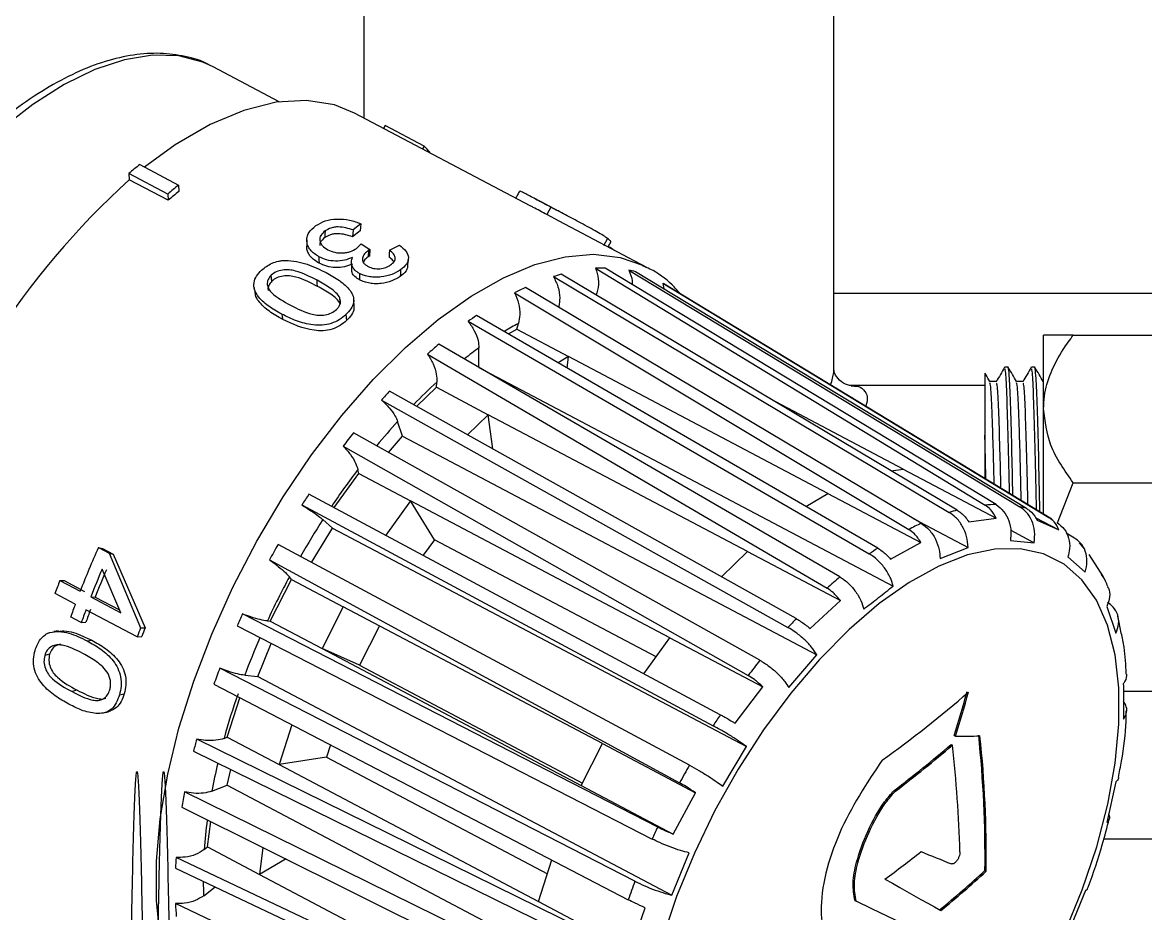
# Model space of a CAD drawing. Extents: x 75 to 2075, y 25 to 1460.
# Drawn here: x 478.2 to 573.8, y 1018.1 to 1093.9 of the extents above; entities that cross this region are included whole.
import ezdxf

# ---------------------------------------------------------------- set-up
doc = ezdxf.new("R2010")
doc.units = 0
doc.header["$LTSCALE"] = 5
doc.linetypes.add('SLD-KATı', pattern=[0])
doc.layers.get('0').update_dxf_attribs({"linetype": 'CONTINUOUS'})

msp = doc.modelspace()

# ---------------------------------------------------------------- linework, layer by layer
at = {"color": 7, "linetype": 'SLD-KATı'}
for p, q in [((507.281, 1122.22), (507.281, 1085.779)), ((547.281, 1064.316), (547.281, 1122.22)), ((494.468, 1090.12), (494.168, 1090.271)), ((500.092, 1087.151), (494.468, 1090.12)), ((521.44, 1078.304), (506.501, 1086.191)), ((509.113, 1085.131), (508.964, 1084.891)), ((512.423, 1083.383), (509.113, 1085.131)), ((512.423, 1083.383), (512.273, 1083.144)), ((512.927, 1082.841), (512.907, 1082.809)), ((490.612, 1079.295), (487.302, 1081.042)), ((487.302, 1081.042), (487.33, 1080.518)), ((488.225, 1081.812), (491.535, 1080.064)), ((490.64, 1078.77), (487.33, 1080.518)), ((491.535, 1080.064), (491.547, 1079.525)), ((490.612, 1079.295), (490.64, 1078.77)), ((524.821, 1077.328), (521.774, 1078.936)), ((523.924, 1076.992), (522.874, 1077.547)), ((506.378, 1076.242), (506.33, 1075.66)), ((506.981, 1076.177), (506.33, 1075.66)), ((507.042, 1076.768), (506.378, 1076.242)), ((531.326, 1073.086), (523.924, 1076.993)), ((506.67, 1074.677), (507.065, 1075.071)), ((507.065, 1075.071), (507.804, 1074.585)), ((507.685, 1074.515), (507.653, 1073.944)), ((507.804, 1074.585), (507.685, 1074.515)), ((507.804, 1074.585), (507.77, 1074.013)), ((509.481, 1074.514), (510.327, 1074.948)), ((507.77, 1074.013), (507.653, 1073.944)), ((506.928, 1072.537), (506.931, 1071.992)), ((523.425, 1072.272), (557.106, 1052.206)), ((557.769, 1052.399), (524.09, 1072.469)), ((527.013, 1072.979), (560.159, 1052.828)), ((561.092, 1052.871), (527.823, 1073.005)), ((529.85, 1072.813), (563.12, 1052.678)), ((563.668, 1052.549), (530.4, 1072.688)), ((554.723, 1051.278), (521.042, 1071.344)), ((532.727, 1071.728), (532.81, 1071.229)), ((532.727, 1071.728), (565.573, 1051.779)), ((565.849, 1051.618), (532.825, 1071.67)), ((505.302, 1069.94), (505.259, 1070.451)), ((520.117, 1070.896), (553.659, 1050.752)), ((547.281, 1070.85), (607.781, 1070.85)), ((523.872, 1069.658), (523.89, 1069.737)), ((516.169, 1068.468), (550.305, 1048.67)), ((551.02, 1049.166), (516.884, 1068.967)), ((519.603, 1067.39), (520.309, 1067.8)), ((520.309, 1067.8), (520.443, 1068.282)), ((520.309, 1067.8), (524.722, 1065.47)), ((565.139, 1061.012), (565.139, 1067.288)), ((567.661, 1067.288), (579.759, 1067.288)), ((512.715, 1065.684), (546.711, 1045.755)), ((547.801, 1046.713), (513.665, 1066.51)), ((517.091, 1064.541), (517.09, 1066.201)), ((524.722, 1065.47), (523.818, 1064.945)), ((524.601, 1064.491), (524.722, 1065.47)), ((546.788, 1053.821), (524.722, 1065.47)), ((517.078, 1064.531), (517.091, 1064.541)), ((517.091, 1064.541), (552.333, 1045.937)), ((547.28, 1064.299), (547.278, 1064.269)), ((562.114, 1064.574), (561.831, 1064.574)), ((564.382, 1064.574), (564.099, 1064.574)), ((511.788, 1061.237), (513.465, 1062.852)), ((513.465, 1062.852), (513.496, 1063.286)), ((513.465, 1062.852), (517.878, 1060.522)), ((560.139, 1063.002), (548.77, 1063.002)), ((561.122, 1063.346), (560.562, 1063.346)), ((563.39, 1063.346), (562.83, 1063.346)), ((508.793, 1061.772), (543.384, 1042.417)), ((544.079, 1043.167), (509.487, 1062.525)), ((553.197, 1055.895), (541.86, 1061.879)), ((565.139, 1052.049), (565.139, 1061.012)), ((510.596, 1058.702), (510.17, 1059.949)), ((517.878, 1060.522), (516.109, 1058.819)), ((539.944, 1048.873), (517.878, 1060.522)), ((518.283, 1057.603), (517.878, 1060.522)), ((541.003, 1039.622), (506.412, 1058.976)), ((509.404, 1057.302), (510.596, 1058.702)), ((510.596, 1058.702), (545.838, 1040.098)), ((560.139, 1058.786), (560.139, 1055.085)), ((505.53, 1057.853), (539.995, 1038.326)), ((504.767, 1052.623), (506.855, 1055.515)), ((506.855, 1055.515), (506.78, 1055.858)), ((506.855, 1055.515), (511.269, 1053.185)), ((552.169, 1055.736), (553.197, 1055.895)), ((553.197, 1055.895), (561.101, 1051.722)), ((566.31, 1051.311), (567.661, 1054.735)), ((567.661, 1054.735), (579.759, 1054.735)), ((537.628, 1034.99), (502.625, 1053.772)), ((511.269, 1053.185), (509.16, 1050.266)), ((533.335, 1041.536), (511.269, 1053.185)), ((513.3, 1049.872), (511.269, 1053.185)), ((544.892, 1052.72), (546.788, 1053.821)), ((546.788, 1053.821), (554.692, 1049.648)), ((502.019, 1052.839), (537.02, 1034.058)), ((504.617, 1050.88), (503.807, 1051.591)), ((554.041, 1051.685), (558.707, 1049.221)), ((558.769, 1051.416), (561.101, 1051.722)), ((564.429, 1051.785), (566.446, 1050.72)), ((564.585, 1051.553), (566.446, 1050.72)), ((502.849, 1047.947), (504.617, 1050.88)), ((504.617, 1050.88), (539.858, 1032.276)), ((562.337, 1050.685), (564.337, 1049.629)), ((567.043, 1050.475), (567.759, 1050.04)), ((534.995, 1030.699), (499.994, 1049.48)), ((513.3, 1049.872), (512.348, 1048.555)), ((532.163, 1039.914), (513.3, 1049.872)), ((552.109, 1048.237), (554.692, 1049.648)), ((562.309, 1049.822), (564.337, 1049.629)), ((568.654, 1049.074), (568.194, 1049.615)), ((484.7, 1049.207), (485.609, 1048.728)), ((484.7, 1049.207), (485.049, 1049.128)), ((485.049, 1049.128), (485.957, 1048.649)), ((485.609, 1048.728), (488.293, 1042.389)), ((485.609, 1048.728), (485.957, 1048.649)), ((485.957, 1048.649), (488.673, 1042.385)), ((537.716, 1046.728), (539.944, 1048.873)), ((539.944, 1048.873), (547.849, 1044.701)), ((556.325, 1048.293), (558.707, 1049.221)), ((567.197, 1048.415), (568.671, 1047.121)), ((568.99, 1048.633), (570.206, 1046.738)), ((499.267, 1048.17), (534.167, 1029.192)), ((486.611, 1043.671), (485.021, 1047.384)), ((499.32, 1042.945), (501.127, 1046.507)), ((501.127, 1046.507), (500.953, 1046.724)), ((501.127, 1046.507), (505.54, 1044.177)), ((481.426, 1046.409), (483.151, 1045.498)), ((481.426, 1046.409), (481.803, 1046.399)), ((481.803, 1046.399), (483.529, 1045.488)), ((482.738, 1044.404), (481.013, 1045.315)), ((484.06, 1045.018), (486.611, 1043.671)), ((484.06, 1045.018), (484.437, 1045.008)), ((484.437, 1045.008), (486.507, 1043.916)), ((545.26, 1042.326), (547.849, 1044.701)), ((488.006, 1041.623), (483.647, 1043.924)), ((505.54, 1044.177), (503.733, 1040.616)), ((527.607, 1032.528), (505.54, 1044.177)), ((570.509, 1044.211), (571.285, 1041.942)), ((483.253, 1042.831), (482.345, 1043.31)), ((483.253, 1042.831), (483.646, 1042.861)), ((532.298, 1025.434), (496.968, 1043.567)), ((499.085, 1042.968), (499.32, 1042.945)), ((499.32, 1042.945), (503.733, 1040.616)), ((571.571, 1042.829), (571.46, 1043.38)), ((571.749, 1041.944), (571.571, 1042.829)), ((488.293, 1042.389), (488.673, 1042.385)), ((496.509, 1042.545), (531.836, 1024.412)), ((508.619, 1042.552), (506.919, 1039.201)), ((488.006, 1041.623), (488.391, 1041.633)), ((498.267, 1038.245), (499.415, 1041.053)), ((531.127, 1038.478), (533.335, 1041.536)), ((533.335, 1041.536), (541.239, 1037.364)), ((503.733, 1040.616), (525.8, 1028.967)), ((506.919, 1039.201), (503.733, 1040.616)), ((543.457, 1037.303), (545.838, 1040.098)), ((530.366, 1020.817), (495.039, 1038.95)), ((506.919, 1039.201), (525.906, 1029.177)), ((497.153, 1038.351), (498.267, 1038.245)), ((498.267, 1038.245), (533.509, 1019.641)), ((494.537, 1037.581), (529.798, 1019.247)), ((538.891, 1034.263), (541.239, 1037.364)), ((571.926, 1036.983), (579.759, 1036.983)), ((486.491, 1036.674), (486.906, 1036.775)), ((495.673, 1033.078), (496.751, 1036.43)), ((501.174, 1034.13), (500.086, 1030.748)), ((557.533, 1033.211), (557.644, 1033.153)), ((528.609, 1015.435), (493.07, 1032.907)), ((495.396, 1032.97), (495.673, 1033.078)), ((495.673, 1033.078), (500.086, 1030.748)), ((504.454, 1032.425), (504.114, 1031.37)), ((525.8, 1028.967), (527.607, 1032.528)), ((527.607, 1032.528), (535.511, 1028.355)), ((537.834, 1028.916), (539.858, 1032.276)), ((557.266, 1032.459), (557.377, 1032.401)), ((492.803, 1031.897), (528.34, 1014.423)), ((504.114, 1031.37), (500.086, 1030.748)), ((504.114, 1031.37), (522.908, 1021.448)), ((495.665, 1028.99), (495.965, 1030.342)), ((500.086, 1030.748), (522.152, 1019.099)), ((571.295, 1029.291), (570.523, 1025.812)), ((527.568, 1010.945), (492.032, 1028.418)), ((494.355, 1028.48), (495.665, 1028.99)), ((495.665, 1028.99), (530.906, 1010.385)), ((525.8, 1028.967), (533.625, 1024.836)), ((533.625, 1024.836), (535.511, 1028.355)), ((552.415, 1028.545), (552.526, 1028.487)), ((491.805, 1027.125), (527.316, 1009.465)), ((494.002, 1023.735), (494.27, 1025.899)), ((493.711, 1023.508), (494.002, 1023.735)), ((494.002, 1023.735), (498.415, 1021.405)), ((498.699, 1023.696), (498.415, 1021.405)), ((570.266, 1024.431), (579.759, 1024.431)), ((526.924, 1005.971), (491.312, 1022.837)), ((500.672, 1022.715), (498.415, 1021.405)), ((522.152, 1019.099), (523.289, 1022.631)), ((533.509, 1019.641), (534.979, 1023.236)), ((491.264, 1021.937), (526.872, 1005.069)), ((560.146, 1021.735), (560.257, 1021.677)), ((498.415, 1021.405), (520.481, 1009.756)), ((493.663, 1019.584), (494.632, 1020.342)), ((568.692, 1020.035), (567.222, 1016.44)), ((526.875, 1002.047), (491.267, 1018.915)), ((522.152, 1019.099), (529.978, 1014.968)), ((549.065, 1019.174), (549.176, 1019.115)), ((529.978, 1014.968), (531.225, 1018.558))]:
    msp.add_line(p, q, dxfattribs=at)
at = {"color": 8, "linetype": 'SLD-KATı', "flags": 128}
for points in [[(494.168, 1090.271), (493.581, 1090.525), (491.544, 1091.051), (489.313, 1091.12), (486.92, 1090.732), (484.4, 1089.892), (481.786, 1088.612), (479.117, 1086.909), (476.429, 1084.809), (473.76, 1082.339), (471.148, 1079.536), (468.629, 1076.437), (466.239, 1073.087), (464.011, 1069.534), (461.976, 1065.825), (460.164, 1062.015), (458.599, 1058.155), (457.304, 1054.301), (456.296, 1050.507), (455.59, 1046.825), (455.195, 1043.307), (455.118, 1040.003), (455.36, 1036.96), (455.916, 1034.219), (456.779, 1031.82), (457.937, 1029.796), (459.374, 1028.175), (461.07, 1026.98), (461.121, 1026.953)], [(495.799, 1006.226), (494.377, 1007.207), (492.838, 1008.825), (491.58, 1010.859), (490.621, 1013.282), (489.974, 1016.061), (489.646, 1019.158), (489.644, 1022.532), (489.966, 1026.137), (490.608, 1029.924), (491.562, 1033.842), (492.815, 1037.838), (494.349, 1041.857), (496.145, 1045.847), (498.177, 1049.752), (500.419, 1053.519), (502.839, 1057.099), (505.406, 1060.442), (508.084, 1063.504), (510.838, 1066.242), (513.629, 1068.62), (516.421, 1070.605), (519.176, 1072.172), (521.856, 1073.298), (524.424, 1073.968), (526.848, 1074.174), (529.092, 1073.912), (531.079, 1073.211)]]:
    msp.add_lwpolyline(points, dxfattribs=at)
at = {"color": 7, "linetype": 'SLD-KATı', "flags": 128}
for points in [[(506.501, 1086.191), (504.782, 1086.884), (502.414, 1087.268), (499.835, 1087.113), (497.083, 1086.421), (494.203, 1085.203), (491.238, 1083.478), (488.638, 1081.594)], [(523.206, 1078.179), (523.04, 1077.863), (522.874, 1077.547)], [(503.997, 1076.159), (503.983, 1075.875), (503.97, 1075.591)], [(507.042, 1076.768), (507.012, 1076.473), (506.981, 1076.177)], [(528.039, 1075.515), (527.861, 1075.206), (527.684, 1074.897)], [(509.481, 1074.514), (509.458, 1074.223), (509.434, 1073.933)], [(503.472, 1073.959), (503.476, 1073.689), (503.48, 1073.418)], [(499.469, 1071.896), (499.44, 1072.145), (499.411, 1072.394)], [(510.416, 1072.846), (510.402, 1072.562), (510.388, 1072.277)], [(531.079, 1073.211), (531.128, 1073.187), (531.326, 1073.086)], [(503.353, 1071.444), (503.335, 1071.702), (503.317, 1071.961)], [(500.302, 1069.09), (500.349, 1068.858), (500.395, 1068.625)], [(505.769, 1069.038), (505.798, 1068.789), (505.826, 1068.54)], [(551.185, 995.164), (553.744, 997.359), (556.263, 999.908), (558.702, 1002.77), (561.021, 1005.902), (563.186, 1009.252), (565.16, 1012.769), (566.914, 1016.396), (568.42, 1020.078), (569.653, 1023.755), (570.595, 1027.37), (571.23, 1030.865), (571.549, 1034.186), (571.547, 1037.281), (571.223, 1040.099), (570.583, 1042.598), (569.636, 1044.737), (568.399, 1046.483), (566.889, 1047.808), (565.132, 1048.692), (563.154, 1049.12), (560.987, 1049.085), (558.665, 1048.589), (556.225, 1047.639), (553.706, 1046.25), (551.146, 1044.444), (548.586, 1042.249), (546.067, 1039.7), (543.629, 1036.838), (541.309, 1033.707), (539.145, 1030.356), (537.17, 1026.839), (535.416, 1023.212), (533.911, 1019.53), (532.677, 1015.853), (531.736, 1012.238), (531.1, 1008.743), (530.781, 1005.422), (530.783, 1002.327), (531.107, 999.509), (531.748, 997.01), (532.694, 994.871), (533.932, 993.125), (535.441, 991.8), (537.199, 990.917), (539.177, 990.489), (541.343, 990.523), (543.665, 991.019), (546.105, 991.969), (548.625, 993.358), (551.185, 995.164)], [(481.3, 1042.119), (481.108, 1042.089), (480.916, 1042.059)], [(483.741, 1041.285), (483.94, 1041.31), (484.14, 1041.335)], [(480.548, 1040.131), (480.341, 1040.08), (480.134, 1040.03)], [(482.887, 1037.084), (482.676, 1037.018), (482.465, 1036.953)], [(551.631, 1021.002), (552.266, 1020.645), (552.891, 1020.295), (553.504, 1019.951), (554.105, 1019.612), (554.695, 1019.28), (555.273, 1018.954), (555.84, 1018.634), (556.395, 1018.32)], [(558.642, 1014.616), (557.625, 1015.091), (556.56, 1015.591), (555.447, 1016.116), (554.285, 1016.667), (553.077, 1017.242), (551.822, 1017.843), (550.522, 1018.467), (549.176, 1019.115)]]:
    msp.add_lwpolyline(points, dxfattribs=at)
at = {"color": 7, "linetype": 'SLD-KATı'}
for centre, radius, start, end in [((505.048, 1076.025), 10.419, 40.85895, 44.93162), ((516.253, 1047.22), 44.521, 129.01544, 130.56245), ((534.968, 1028.245), 70.723, 132.34411, 161.69818), ((519.611, 1045.414), 44.597, 129.01644, 130.5608), ((519.174, 1045.431), 43.883, 129.01854, 130.55898), ((528.819, 1055.304), 17.805, 105.40242, 107.63342), ((527.814, 1060.927), 12.078, 89.96032, 93.80417), ((528.001, 1063.386), 9.607, 75.53922, 78.90192), ((531.351, 1048.893), 24.705, 114.66246, 117.0465), ((536.869, 1039.631), 35.497, 124.26395, 125.67115), ((542.985, 1031.839), 45.407, 130.22007, 131.8084), ((551.442, 1023.161), 57.53, 136.82431, 137.84454), ((558.047, 1017.533), 66.21, 141.24871, 142.48415), ((564.05, 1013.208), 73.61, 146.55972, 147.42581), ((562.048, 1036.417), 16.545, 104.98785, 107.38105), ((561.156, 1041.349), 11.522, 90.31646, 94.96546), ((561.34, 1043.916), 8.941, 74.91332, 78.52128), ((564.653, 1029.871), 23.599, 114.88596, 117.76694), ((561.412, 1044.3), 8.558, 58.7664, 60.91046), ((566.389, 1011.772), 76.356, 150.40653, 151.53075), ((554.153, 1018.027), 76.131, 155.82322, 158.84887), ((569.435, 1021.865), 32.932, 124.00114, 125.51407), ((554.517, 1017.768), 75.543, 156.91823, 158.85532), ((553.579, 1018.266), 74.133, 156.91781, 158.85518), ((564.083, 1012.982), 71.582, 151.87564, 155.2345), ((575.733, 1013.852), 43.129, 130.36536, 132.29217), ((549.953, 1019.909), 73.473, 158.85835, 159.77027), ((550.492, 1019.433), 72.208, 159.76888, 160.69088), ((551.516, 1018.912), 72.332, 159.76992, 160.69034), ((550.45, 1019.455), 70.786, 159.76851, 160.69162), ((565.218, 1012.31), 75.067, 155.39338, 156.24816), ((582.939, 1006.462), 53.454, 136.63304, 137.72949), ((556.764, 1016.285), 73.278, 159.13137, 159.77085), ((555.97, 1016.729), 72.022, 159.1316, 159.77018), ((560.817, 1014.079), 70.324, 159.288, 160.47563), ((589.75, 1000.649), 62.411, 141.35848, 142.86562), ((496.606, 1108.194), 94.56, 305.41283, 311.07905), ((422.593, 1074.603), 141.145, 342.94731, 344.53816), ((422.561, 1074.607), 141.301, 342.93976, 344.5288), ((554.796, 1016.533), 61.632, 160.82016, 164.53179), ((595.289, 996.685), 69.224, 146.40354, 147.32422), ((557.258, 1118.293), 85.141, 270.25962, 271.65928), ((460.146, 1022.866), 100.007, 359.35216, 5.95779), ((460.144, 1022.807), 100.119, 359.35297, 5.95099), ((552.032, 1016.821), 61.117, 164.73982, 165.71922), ((493.813, 1106.147), 97.242, 307.05863, 310.73185), ((493.841, 1106.194), 97.377, 307.06024, 310.7284), ((453.77, 1020.566), 104.281, 1.51253, 6.51616), ((597.401, 995.398), 71.698, 150.50484, 151.87892), ((542.615, 1018.889), 51.473, 169.3316, 170.7934), ((596.439, 995.849), 70.636, 155.2392, 156.14831), ((530.308, 1020.309), 39.077, 176.29043, 177.61165), ((491.573, 1103.375), 101.942, 306.09577, 308.2688), ((682.775, 1337.786), 339.526, 247.84059, 248.31008), ((497.051, 1090.417), 93.265, 309.42859, 312.57244), ((497.072, 1090.471), 93.407, 309.42743, 312.56655), ((591.83, 997.702), 65.667, 159.38973, 160.84664), ((521.011, 1020.283), 29.776, 182.63206, 184.73718)]:
    msp.add_arc(centre, radius, start, end, dxfattribs=at)
at = {"color": 8, "linetype": 'SLD-KATı'}
for centre, radius, start, end in [((532.745, 1044.922), 26.401, 117.77302, 120.66418), ((537.863, 1037.105), 35.751, 125.52447, 127.98947), ((545.603, 1028.024), 47.689, 132.31852, 135.5776), ((552.495, 1021.496), 57.184, 137.74412, 140.47303), ((559.525, 1015.942), 66.146, 142.88248, 146.19983), ((563.274, 1013.461), 70.642, 147.33208, 150.30673), ((561.28, 1014.222), 68.516, 156.49778, 159.38035), ((545.436, 1018.958), 51.96, 166.75569, 169.44016), ((534.591, 1020.661), 40.979, 172.49083, 176.01714), ((524.009, 1021.07), 30.383, 180.55637, 182.80355)]:
    msp.add_arc(centre, radius, start, end, dxfattribs=at)
at = {"color": 7, "linetype": 'SLD-KATı'}
for points, knots in [([(494.127, 1090.283), (494.108, 1090.295), (493.499, 1090.671), (492.103, 1091.039), (489.979, 1091.344), (487.692, 1091.19), (485.288, 1090.636), (482.78, 1089.667), (480.206, 1088.294), (477.602, 1086.538), (475.005, 1084.426), (472.448, 1081.989), (469.962, 1079.261), (467.576, 1076.276), (465.317, 1073.072), (463.212, 1069.69), (461.288, 1066.17), (459.567, 1062.556), (458.071, 1058.894), (456.819, 1055.228), (455.827, 1051.602), (455.109, 1048.061), (454.676, 1044.644), (454.537, 1041.394), (454.698, 1038.348), (455.164, 1035.543), (455.94, 1033.02), (457.018, 1030.813), (458.397, 1028.989), (459.792, 1027.688), (460.806, 1027.174), (461.184, 1026.982)], [0, 0, 0, 0, 0.001116, 0.035523, 0.069954, 0.104869, 0.140488, 0.176706, 0.213266, 0.249939, 0.286578, 0.323147, 0.359646, 0.396086, 0.432482, 0.468847, 0.505198, 0.541548, 0.577907, 0.614289, 0.65071, 0.687186, 0.723735, 0.760373, 0.797112, 0.833942, 0.870785, 0.907437, 0.943596, 0.979001, 1, 1, 1, 1]), ([(520.55, 1079.553), (520.493, 1079.449), (520.382, 1079.248), (520.271, 1079.046), (520.218, 1078.95)], [0, 0, 0, 0, 0.518535, 1, 1, 1, 1]), ([(523.206, 1078.179), (522.812, 1078.387), (522.025, 1078.803), (521.158, 1079.263), (520.701, 1079.496), (520.532, 1079.578), (520.562, 1079.547), (520.567, 1079.543)], [0, 0, 0, 0, 0.322974, 0.645531, 0.807511, 0.969989, 1, 1, 1, 1]), ([(522.874, 1077.547), (522.466, 1077.763), (521.944, 1078.039), (521.53, 1078.257), (521.44, 1078.304)], [0, 0, 0, 0, 0.782157, 1, 1, 1, 1]), ([(528.039, 1075.515), (527.92, 1075.597), (527.684, 1075.762), (527.139, 1076.083), (526.477, 1076.448), (525.55, 1076.943), (524.422, 1077.538), (523.611, 1077.965), (523.206, 1078.179)], [0, 0, 0, 0, 0.126501, 0.252549, 0.377658, 0.502458, 0.751109, 1, 1, 1, 1]), ([(503.207, 1076.609), (503.459, 1076.758), (503.961, 1077.054), (505.003, 1077.209), (506.102, 1077.124), (506.729, 1076.887), (507.042, 1076.768)], [0, 0, 0, 0, 0.2522874, 0.502937, 0.7519594, 1, 1, 1, 1]), ([(503.472, 1073.959), (503.196, 1074.139), (502.781, 1074.41), (502.517, 1074.89), (502.428, 1075.264), (502.45, 1075.641), (502.638, 1076.125), (502.979, 1076.416), (503.207, 1076.609)], [0, 0, 0, 0, 0.246985, 0.371251, 0.496707, 0.622057, 0.748201, 1, 1, 1, 1]), ([(503.997, 1076.159), (503.856, 1076.039), (503.643, 1075.86), (503.539, 1075.562), (503.539, 1075.334), (503.615, 1075.11), (503.804, 1074.824), (504.066, 1074.661), (504.24, 1074.552)], [0, 0, 0, 0, 0.251701, 0.378687, 0.503001, 0.627338, 0.752566, 1, 1, 1, 1]), ([(506.378, 1076.242), (506.179, 1076.306), (505.783, 1076.435), (505.228, 1076.515), (504.792, 1076.486), (504.384, 1076.391), (504.152, 1076.251), (503.997, 1076.159)], [0, 0, 0, 0, 0.248532, 0.49706, 0.621416, 0.748203, 1, 1, 1, 1]), ([(502.441, 1075.388), (502.44, 1075.299), (502.439, 1075.121), (502.437, 1074.943), (502.437, 1074.854)], [0, 0, 0, 0, 0.500015, 1, 1, 1, 1]), ([(503.97, 1075.591), (503.834, 1075.473), (503.629, 1075.296), (503.531, 1075.048), (503.536, 1074.944), (503.538, 1074.916)], [0, 0, 0, 0, 0.590264, 0.889014, 1, 1, 1, 1]), ([(506.33, 1075.66), (506.132, 1075.724), (505.738, 1075.854), (505.187, 1075.936), (504.754, 1075.911), (504.351, 1075.819), (504.122, 1075.682), (503.97, 1075.591)], [0, 0, 0, 0, 0.250523, 0.500136, 0.624305, 0.750397, 1, 1, 1, 1]), ([(528.308, 1075.231), (528.309, 1075.254), (528.313, 1075.304), (528.136, 1075.44), (528.039, 1075.515)], [0, 0, 0, 0, 0.451663, 1, 1, 1, 1]), ([(528.074, 1074.802), (528.097, 1074.841), (528.18, 1074.981), (528.264, 1075.121), (528.324, 1075.222)], [0, 0, 0, 0, 0.274401, 1, 1, 1, 1]), ([(503.48, 1073.418), (503.203, 1073.598), (502.787, 1073.867), (502.524, 1074.344), (502.433, 1074.636), (502.447, 1074.805), (502.451, 1074.85)], [0, 0, 0, 0, 0.4568226, 0.6856364, 0.9160756, 1, 1, 1, 1]), ([(504.24, 1074.552), (504.428, 1074.469), (504.712, 1074.345), (505.162, 1074.284), (505.505, 1074.285), (505.842, 1074.324), (506.266, 1074.433), (506.509, 1074.579), (506.67, 1074.677)], [0, 0, 0, 0, 0.247251, 0.371818, 0.496878, 0.622206, 0.748285, 1, 1, 1, 1]), ([(507.685, 1074.515), (507.563, 1074.414), (507.319, 1074.214), (507.176, 1073.897), (507.167, 1073.635), (507.256, 1073.443), (507.401, 1073.302), (507.54, 1073.203), (507.619, 1073.16), (507.659, 1073.138)], [0, 0, 0, 0, 0.25191, 0.502882, 0.626562, 0.752119, 0.875995, 0.937995, 1, 1, 1, 1]), ([(509.575, 1073.261), (509.688, 1073.354), (509.859, 1073.495), (509.955, 1073.717), (509.97, 1073.887), (509.921, 1074.058), (509.78, 1074.276), (509.6, 1074.419), (509.481, 1074.514)], [0, 0, 0, 0, 0.251606, 0.378456, 0.502797, 0.624412, 0.752133, 1, 1, 1, 1]), ([(510.327, 1074.948), (510.523, 1074.786), (510.916, 1074.464), (511.146, 1073.892), (510.989, 1073.317), (510.608, 1073.003), (510.416, 1072.846)], [0, 0, 0, 0, 0.248381, 0.497313, 0.747836, 1, 1, 1, 1]), ([(528.583, 1074.534), (528.582, 1074.534), (528.433, 1074.634), (528.257, 1074.736), (528.093, 1074.829), (528.072, 1074.841)], [0, 0, 0, 0, 0.006517, 0.875176, 1, 1, 1, 1]), ([(498.594, 1072.826), (498.867, 1073.043), (499.277, 1073.369), (499.924, 1073.565), (500.304, 1073.635), (500.499, 1073.648), (500.596, 1073.655)], [0, 0, 0, 0, 0.500317, 0.750428, 0.875335, 1, 1, 1, 1]), ([(500.596, 1073.655), (500.921, 1073.635), (501.572, 1073.594), (502.771, 1073.248), (503.553, 1072.868), (504.073, 1072.615)], [0, 0, 0, 0, 0.250376, 0.500476, 1, 1, 1, 1]), ([(506.333, 1073.901), (506.112, 1073.812), (505.673, 1073.634), (504.879, 1073.563), (504.103, 1073.667), (503.682, 1073.862), (503.472, 1073.959)], [0, 0, 0, 0, 0.252254, 0.502582, 0.7514, 1, 1, 1, 1]), ([(506.321, 1073.344), (506.103, 1073.257), (505.668, 1073.083), (504.88, 1073.018), (504.11, 1073.126), (503.69, 1073.321), (503.48, 1073.418)], [0, 0, 0, 0, 0.250113, 0.499788, 0.749578, 1, 1, 1, 1]), ([(506.928, 1072.537), (506.787, 1072.625), (506.505, 1072.801), (506.271, 1073.157), (506.22, 1073.472), (506.262, 1073.721), (506.309, 1073.841), (506.333, 1073.901)], [0, 0, 0, 0, 0.24824, 0.497262, 0.747619, 0.873646, 1, 1, 1, 1]), ([(506.245, 1073.356), (506.244, 1073.265), (506.243, 1073.084), (506.241, 1072.903), (506.24, 1072.812)], [0, 0, 0, 0, 0.499996, 1, 1, 1, 1]), ([(507.653, 1073.944), (507.525, 1073.847), (507.342, 1073.708), (507.276, 1073.53), (507.257, 1073.477)], [0, 0, 0, 0, 0.699621, 1, 1, 1, 1]), ([(507.659, 1073.138), (507.809, 1073.073), (508.036, 1072.974), (508.395, 1072.936), (508.667, 1072.941), (508.931, 1072.977), (509.26, 1073.07), (509.449, 1073.184), (509.575, 1073.261)], [0, 0, 0, 0, 0.24698, 0.37283, 0.496624, 0.624061, 0.748075, 1, 1, 1, 1]), ([(509.84, 1073.521), (509.815, 1073.562), (509.725, 1073.711), (509.557, 1073.839), (509.434, 1073.933)], [0, 0, 0, 0, 0.270935, 1, 1, 1, 1]), ([(511.032, 1073.172), (511.04, 1073.272), (511.056, 1073.47), (511.072, 1073.668), (511.081, 1073.767)], [0, 0, 0, 0, 0.500026, 1, 1, 1, 1]), ([(500.302, 1069.09), (499.911, 1069.31), (499.128, 1069.75), (498.327, 1070.469), (497.956, 1071.171), (497.903, 1071.756), (498.13, 1072.338), (498.439, 1072.663), (498.594, 1072.826)], [0, 0, 0, 0, 0.248906, 0.497484, 0.622314, 0.747531, 0.873477, 1, 1, 1, 1]), ([(499.411, 1072.394), (499.307, 1072.274), (499.099, 1072.033), (499.053, 1071.609), (499.166, 1071.209), (499.763, 1070.546), (500.479, 1070.156), (501.053, 1069.844)], [0, 0, 0, 0, 0.126234, 0.251968, 0.377152, 0.501979, 1, 1, 1, 1]), ([(503.317, 1071.961), (502.732, 1072.261), (502, 1072.637), (500.942, 1072.87), (500.374, 1072.842), (499.815, 1072.705), (499.546, 1072.498), (499.411, 1072.394)], [0, 0, 0, 0, 0.497974, 0.622799, 0.747991, 0.873719, 1, 1, 1, 1]), ([(503.353, 1071.444), (502.769, 1071.744), (502.038, 1072.119), (500.984, 1072.357), (500.421, 1072.333), (499.867, 1072.202), (499.602, 1071.998), (499.469, 1071.896)], [0, 0, 0, 0, 0.500486, 0.625663, 0.750593, 0.87533, 1, 1, 1, 1]), ([(504.073, 1072.615), (504.465, 1072.396), (505.248, 1071.958), (506.048, 1071.272), (506.413, 1070.614), (506.461, 1070.069), (506.233, 1069.52), (505.924, 1069.199), (505.769, 1069.038)], [0, 0, 0, 0, 0.24892, 0.497497, 0.622365, 0.747569, 0.873485, 1, 1, 1, 1]), ([(506.931, 1071.992), (506.791, 1072.08), (506.513, 1072.255), (506.291, 1072.553), (506.27, 1072.745), (506.262, 1072.812)], [0, 0, 0, 0, 0.393337, 0.786592, 1, 1, 1, 1]), ([(510.416, 1072.846), (510.184, 1072.708), (509.721, 1072.433), (508.936, 1072.24), (508.28, 1072.204), (507.793, 1072.251), (507.324, 1072.353), (507.06, 1072.476), (506.928, 1072.537)], [0, 0, 0, 0, 0.251754, 0.502307, 0.626191, 0.751866, 0.8762, 1, 1, 1, 1]), ([(510.388, 1072.277), (510.159, 1072.142), (509.703, 1071.872), (508.926, 1071.686), (508.277, 1071.654), (507.792, 1071.704), (507.326, 1071.807), (507.062, 1071.93), (506.931, 1071.992)], [0, 0, 0, 0, 0.249745, 0.499244, 0.623274, 0.749603, 0.874996, 1, 1, 1, 1]), ([(511.019, 1073.175), (511.017, 1073.127), (511.011, 1072.984), (510.853, 1072.665), (510.574, 1072.432), (510.388, 1072.277)], [0, 0, 0, 0, 0.146968, 0.432634, 1, 1, 1, 1]), ([(523.425, 1072.272), (523.57, 1071.986), (523.859, 1071.412), (524.001, 1070.505), (523.924, 1069.974), (523.89, 1069.737)], [0, 0, 0, 0, 0.355713, 0.711404, 1, 1, 1, 1]), ([(527.013, 1072.979), (527.108, 1072.683), (527.297, 1072.092), (527.264, 1071.276), (527.104, 1070.837), (527.055, 1070.702)], [0, 0, 0, 0, 0.409715, 0.819214, 1, 1, 1, 1]), ([(529.85, 1072.813), (529.974, 1072.521), (530.135, 1072.139), (530.118, 1071.718), (530.114, 1071.619)], [0, 0, 0, 0, 0.764259, 1, 1, 1, 1]), ([(534.209, 1070.829), (533.985, 1071.081), (533.24, 1071.918), (532.14, 1072.716), (531.214, 1073.107), (530.997, 1073.198)], [0, 0, 0, 0, 0.247754, 0.823925, 1, 1, 1, 1]), ([(497.951, 1071.359), (497.964, 1071.282), (497.99, 1071.129), (498.016, 1070.975), (498.029, 1070.898)], [0, 0, 0, 0, 0.499987, 1, 1, 1, 1]), ([(499.469, 1071.896), (499.37, 1071.778), (499.173, 1071.542), (499.11, 1071.243), (499.156, 1071.103), (499.159, 1071.093)], [0, 0, 0, 0, 0.479902, 0.960267, 1, 1, 1, 1]), ([(505.259, 1070.451), (505.154, 1070.608), (504.945, 1070.921), (504.272, 1071.426), (503.699, 1071.747), (503.317, 1071.961)], [0, 0, 0, 0, 0.249912, 0.500014, 1, 1, 1, 1]), ([(505.302, 1069.94), (505.196, 1070.095), (504.983, 1070.407), (504.309, 1070.909), (503.735, 1071.23), (503.353, 1071.444)], [0, 0, 0, 0, 0.249412, 0.499569, 1, 1, 1, 1]), ([(500.395, 1068.625), (500.001, 1068.845), (499.213, 1069.285), (498.439, 1070.002), (498.073, 1070.577), (498.061, 1070.833), (498.058, 1070.898)], [0, 0, 0, 0, 0.375131, 0.749331, 0.936553, 1, 1, 1, 1]), ([(504.96, 1069.477), (504.997, 1069.514), (505.071, 1069.586), (505.191, 1069.742), (505.292, 1069.95), (505.325, 1070.207), (505.281, 1070.37), (505.259, 1070.451)], [0, 0, 0, 0, 0.125746, 0.251385, 0.501751, 0.751286, 1, 1, 1, 1]), ([(520.117, 1070.896), (520.25, 1070.601), (520.515, 1070.01), (520.604, 1069.077), (520.493, 1068.529), (520.443, 1068.282)], [0, 0, 0, 0, 0.355379, 0.71057, 1, 1, 1, 1]), ([(501.053, 1069.844), (501.639, 1069.543), (502.373, 1069.166), (503.435, 1068.963), (504.002, 1069), (504.559, 1069.16), (504.826, 1069.371), (504.96, 1069.477)], [0, 0, 0, 0, 0.497949, 0.622751, 0.747955, 0.873665, 1, 1, 1, 1]), ([(506.433, 1069.808), (506.446, 1069.724), (506.487, 1069.464), (506.274, 1069.013), (505.976, 1068.698), (505.826, 1068.54)], [0, 0, 0, 0, 0.192114, 0.595618, 1, 1, 1, 1]), ([(506.466, 1069.809), (506.459, 1069.898), (506.447, 1070.075), (506.435, 1070.252), (506.428, 1070.34)], [0, 0, 0, 0, 0.499989, 1, 1, 1, 1]), ([(505.769, 1069.038), (505.589, 1068.888), (505.231, 1068.588), (504.526, 1068.262), (503.741, 1068.105), (502.718, 1068.178), (501.523, 1068.47), (500.709, 1068.883), (500.302, 1069.09)], [0, 0, 0, 0, 0.126498, 0.252548, 0.377657, 0.502456, 0.751107, 1, 1, 1, 1]), ([(505.826, 1068.54), (505.65, 1068.392), (505.297, 1068.098), (504.6, 1067.779), (503.822, 1067.631), (502.293, 1067.742), (501.238, 1068.233), (500.395, 1068.625)], [0, 0, 0, 0, 0.125355, 0.250587, 0.375578, 0.50098, 1, 1, 1, 1]), ([(516.169, 1068.468), (516.356, 1068.206), (516.729, 1067.682), (517.036, 1066.873), (517.073, 1066.409), (517.09, 1066.201)], [0, 0, 0, 0, 0.355708, 0.711408, 1, 1, 1, 1]), ([(565.139, 1061.012), (565.154, 1061.372), (565.199, 1062.415), (565.706, 1064.135), (566.611, 1065.863), (567.365, 1066.887), (567.661, 1067.288)], [0, 0, 0, 0, 0.1638306, 0.4746289, 0.7943864, 1, 1, 1, 1]), ([(567.661, 1067.288), (567.112, 1067.288), (565.995, 1067.288), (565.231, 1067.288), (565.161, 1067.288), (565.139, 1067.288)], [0, 0, 0, 0, 0.396747, 0.806751, 1, 1, 1, 1]), ([(512.715, 1065.684), (512.89, 1065.409), (513.239, 1064.858), (513.493, 1064.003), (513.495, 1063.508), (513.496, 1063.286)], [0, 0, 0, 0, 0.355382, 0.710567, 1, 1, 1, 1]), ([(548.77, 1063.01), (548.681, 1063.011), (548.488, 1063.012), (547.745, 1063.377), (547.307, 1064.097), (547.29, 1064.252), (547.282, 1064.329)], [0, 0, 0, 0, 0.235417, 0.51373, 0.757847, 1, 1, 1, 1]), ([(560.139, 1064.062), (560.139, 1064.027), (560.139, 1063.954), (560.139, 1063.214), (560.139, 1061.998), (560.139, 1060.495), (560.139, 1059.297), (560.139, 1058.786)], [0, 0, 0, 0, 0.198817, 0.413035, 0.627092, 0.841167, 1, 1, 1, 1]), ([(560.568, 1063.336), (560.45, 1063.541), (560.309, 1063.784), (560.168, 1064.027), (560.146, 1064.066)], [0, 0, 0, 0, 0.840804, 1, 1, 1, 1]), ([(561.813, 1064.553), (561.695, 1064.348), (561.458, 1063.938), (561.222, 1063.529), (561.104, 1063.324)], [0, 0, 0, 0, 0.500017, 1, 1, 1, 1]), ([(562.24, 1053.809), (562.205, 1055.402), (562.134, 1058.65), (562.021, 1062.142), (561.927, 1064.29), (561.86, 1064.384), (561.831, 1064.426)], [0, 0, 0, 0, 0.258405, 0.527109, 0.79015, 1, 1, 1, 1]), ([(562.526, 1053.636), (562.496, 1055.037), (562.43, 1058.135), (562.322, 1061.663), (562.222, 1064.141), (562.15, 1064.399), (562.114, 1064.525)], [0, 0, 0, 0, 0.220954, 0.488337, 0.749764, 1, 1, 1, 1]), ([(562.836, 1063.336), (562.718, 1063.541), (562.481, 1063.95), (562.245, 1064.359), (562.126, 1064.564)], [0, 0, 0, 0, 0.499988, 1, 1, 1, 1]), ([(564.081, 1064.553), (563.963, 1064.348), (563.726, 1063.938), (563.49, 1063.529), (563.371, 1063.324)], [0, 0, 0, 0, 0.500017, 1, 1, 1, 1]), ([(564.536, 1052.415), (564.528, 1052.835), (564.484, 1055.074), (564.403, 1058.552), (564.289, 1062.158), (564.195, 1064.287), (564.128, 1064.383), (564.099, 1064.426)], [0, 0, 0, 0, 0.057591, 0.306821, 0.557982, 0.80385, 1, 1, 1, 1]), ([(564.823, 1052.241), (564.819, 1052.448), (564.779, 1054.477), (564.704, 1057.857), (564.59, 1061.684), (564.489, 1064.136), (564.417, 1064.397), (564.382, 1064.525)], [0, 0, 0, 0, 0.027895, 0.273542, 0.522875, 0.766656, 1, 1, 1, 1]), ([(565.104, 1063.336), (564.985, 1063.541), (564.749, 1063.95), (564.512, 1064.359), (564.394, 1064.564)], [0, 0, 0, 0, 0.499985, 1, 1, 1, 1]), ([(560.933, 1054.603), (560.924, 1055.002), (560.887, 1056.656), (560.829, 1058.624), (560.745, 1061.047), (560.666, 1062.873), (560.599, 1063.113), (560.567, 1063.222)], [0, 0, 0, 0, 0.075754, 0.313903, 0.456895, 0.75145, 1, 1, 1, 1]), ([(561.507, 1054.254), (561.48, 1055.398), (561.417, 1058.08), (561.313, 1061.066), (561.218, 1063.083), (561.151, 1063.17), (561.122, 1063.208)], [0, 0, 0, 0, 0.2121594, 0.4975474, 0.7769204, 1, 1, 1, 1]), ([(563.233, 1053.207), (563.213, 1054.087), (563.166, 1056.233), (563.097, 1058.63), (563.013, 1061.044), (562.934, 1062.874), (562.866, 1063.113), (562.835, 1063.222)], [0, 0, 0, 0, 0.151797, 0.370352, 0.501579, 0.771899, 1, 1, 1, 1]), ([(563.809, 1052.857), (563.807, 1052.956), (563.769, 1054.742), (563.694, 1057.709), (563.581, 1061.092), (563.486, 1063.078), (563.419, 1063.168), (563.39, 1063.208)], [0, 0, 0, 0, 0.015233, 0.275616, 0.538017, 0.794888, 1, 1, 1, 1]), ([(508.793, 1061.772), (509.022, 1061.55), (509.479, 1061.108), (509.951, 1060.46), (510.102, 1060.107), (510.17, 1059.949)], [0, 0, 0, 0, 0.355708, 0.711406, 1, 1, 1, 1]), ([(567.661, 1054.735), (566.923, 1055.781), (565.523, 1057.764), (565.262, 1059.97), (565.139, 1061.012)], [0, 0, 0, 0, 0.527508, 1, 1, 1, 1]), ([(560.227, 1055.032), (560.207, 1055.952), (560.178, 1057.315), (560.148, 1058.425), (560.139, 1058.786)], [0, 0, 0, 0, 0.674932, 1, 1, 1, 1]), ([(505.53, 1057.853), (505.748, 1057.615), (506.184, 1057.138), (506.608, 1056.43), (506.727, 1056.035), (506.78, 1055.858)], [0, 0, 0, 0, 0.355383, 0.710571, 1, 1, 1, 1]), ([(502.019, 1052.839), (502.285, 1052.671), (502.818, 1052.334), (503.439, 1051.895), (503.693, 1051.685), (503.807, 1051.591)], [0, 0, 0, 0, 0.355709, 0.711394, 1, 1, 1, 1]), ([(558.707, 1049.221), (558.684, 1049.534), (558.637, 1050.161), (558.247, 1051.066), (557.716, 1051.779), (557.292, 1052.076), (557.106, 1052.206)], [0, 0, 0, 0, 0.2645998, 0.5292963, 0.7936799, 1, 1, 1, 1]), ([(557.769, 1052.399), (557.86, 1052.34), (558.191, 1052.125), (558.528, 1051.772), (558.736, 1051.464), (558.769, 1051.416)], [0, 0, 0, 0, 0.242335, 0.882096, 1, 1, 1, 1]), ([(561.101, 1051.722), (560.959, 1051.984), (560.715, 1052.433), (560.322, 1052.712), (560.159, 1052.828)], [0, 0, 0, 0, 0.583356, 1, 1, 1, 1]), ([(561.092, 1052.871), (561.321, 1052.697), (561.777, 1052.348), (562.213, 1051.523), (562.402, 1050.646), (562.338, 1050.074), (562.309, 1049.822)], [0, 0, 0, 0, 0.263762, 0.527584, 0.791618, 1, 1, 1, 1]), ([(564.337, 1049.629), (564.367, 1049.951), (564.429, 1050.596), (564.165, 1051.521), (563.712, 1052.247), (563.3, 1052.547), (563.12, 1052.678)], [0, 0, 0, 0, 0.264585, 0.529287, 0.793667, 1, 1, 1, 1]), ([(563.668, 1052.549), (563.757, 1052.49), (564.08, 1052.274), (564.386, 1051.915), (564.558, 1051.601), (564.585, 1051.553)], [0, 0, 0, 0, 0.242341, 0.882108, 1, 1, 1, 1]), ([(554.723, 1051.278), (554.96, 1051.106), (555.434, 1050.76), (555.964, 1049.951), (556.277, 1049.094), (556.31, 1048.538), (556.325, 1048.293)], [0, 0, 0, 0, 0.263757, 0.527589, 0.791621, 1, 1, 1, 1]), ([(566.446, 1050.72), (566.325, 1050.967), (566.118, 1051.392), (565.733, 1051.665), (565.573, 1051.779)], [0, 0, 0, 0, 0.583359, 1, 1, 1, 1]), ([(566.285, 1051.334), (566.507, 1051.163), (566.95, 1050.821), (567.31, 1050.028), (567.4, 1049.192), (567.259, 1048.653), (567.197, 1048.415)], [0, 0, 0, 0, 0.2637569, 0.5275831, 0.7916151, 1, 1, 1, 1]), ([(554.692, 1049.648), (554.523, 1049.91), (554.231, 1050.358), (553.828, 1050.636), (553.659, 1050.752)], [0, 0, 0, 0, 0.583357, 1, 1, 1, 1]), ([(568.671, 1047.121), (568.744, 1047.425), (568.891, 1048.033), (568.727, 1048.916), (568.336, 1049.616), (567.935, 1049.911), (567.759, 1050.04)], [0, 0, 0, 0, 0.264583, 0.5292825, 0.7936673, 1, 1, 1, 1]), ([(552.333, 1045.937), (552.273, 1046.148), (552.135, 1046.636), (551.691, 1047.412), (551.133, 1048.056), (550.652, 1048.456), (550.401, 1048.611), (550.305, 1048.67)], [0, 0, 0, 0, 0.202888, 0.467551, 0.731798, 0.897057, 1, 1, 1, 1]), ([(551.02, 1049.166), (551.113, 1049.108), (551.451, 1048.899), (551.824, 1048.566), (552.071, 1048.281), (552.109, 1048.237)], [0, 0, 0, 0, 0.242343, 0.882097, 1, 1, 1, 1]), ([(499.267, 1048.17), (499.525, 1047.982), (500.041, 1047.607), (500.624, 1047.098), (500.851, 1046.84), (500.953, 1046.724)], [0, 0, 0, 0, 0.355374, 0.710565, 1, 1, 1, 1]), ([(547.801, 1046.713), (547.897, 1046.653), (548.239, 1046.441), (548.804, 1045.93), (549.384, 1045.15), (549.704, 1044.469), (549.801, 1044.088), (549.828, 1043.98)], [0, 0, 0, 0, 0.102988, 0.36681, 0.630618, 0.894683, 1, 1, 1, 1]), ([(570.591, 1045.904), (570.564, 1045.983), (570.437, 1046.359), (570.233, 1046.67), (570.071, 1046.915)], [0, 0, 0, 0, 0.210459, 1, 1, 1, 1]), ([(547.849, 1044.701), (547.647, 1044.947), (547.3, 1045.369), (546.885, 1045.642), (546.711, 1045.755)], [0, 0, 0, 0, 0.583361, 1, 1, 1, 1]), ([(549.828, 1043.98), (550.251, 1044.303), (551.097, 1044.95), (551.921, 1045.608), (552.333, 1045.937)], [0, 0, 0, 0, 0.5, 1, 1, 1, 1]), ([(570.571, 1045.896), (570.623, 1045.799), (570.794, 1045.475), (570.775, 1044.872), (570.59, 1044.413), (570.509, 1044.211)], [0, 0, 0, 0, 0.193616, 0.644308, 1, 1, 1, 1]), ([(571.285, 1041.942), (571.386, 1042.202), (571.588, 1042.723), (571.488, 1043.505), (571.137, 1044.142), (570.742, 1044.426), (570.57, 1044.551)], [0, 0, 0, 0, 0.2646, 0.529291, 0.793679, 1, 1, 1, 1]), ([(499.085, 1042.968), (498.894, 1042.997), (498.512, 1043.055), (497.741, 1043.28), (497.206, 1043.478), (496.968, 1043.567)], [0, 0, 0, 0, 0.357052, 0.7141325, 1, 1, 1, 1]), ([(544.079, 1043.167), (544.175, 1043.112), (544.521, 1042.91), (544.929, 1042.611), (545.215, 1042.365), (545.26, 1042.326)], [0, 0, 0, 0, 0.242344, 0.882096, 1, 1, 1, 1]), ([(479.316, 1040.461), (479.445, 1040.805), (479.637, 1041.321), (480.073, 1041.724), (480.347, 1041.901), (480.496, 1041.961), (480.57, 1041.991)], [0, 0, 0, 0, 0.500321, 0.750432, 0.875338, 1, 1, 1, 1]), ([(480.57, 1041.991), (480.837, 1042.033), (481.37, 1042.117), (482.459, 1041.895), (483.228, 1041.529), (483.741, 1041.285)], [0, 0, 0, 0, 0.25038, 0.500478, 1, 1, 1, 1]), ([(481.307, 1042.086), (481.463, 1042.106), (481.885, 1042.162), (482.86, 1041.939), (483.628, 1041.577), (484.14, 1041.335)], [0, 0, 0, 0, 0.162706, 0.441827, 1, 1, 1, 1]), ([(545.838, 1040.098), (545.695, 1040.318), (545.408, 1040.757), (544.74, 1041.444), (544.037, 1042.022), (543.583, 1042.297), (543.384, 1042.417)], [0, 0, 0, 0, 0.264602, 0.529297, 0.793678, 1, 1, 1, 1]), ([(572.169, 1038.455), (572.136, 1039.234), (572.084, 1040.46), (571.839, 1041.548), (571.749, 1041.944)], [0, 0, 0, 0, 0.635819, 1, 1, 1, 1]), ([(483.392, 1040.194), (482.81, 1040.491), (482.083, 1040.862), (481.152, 1040.969), (480.714, 1040.816), (480.327, 1040.522), (480.198, 1040.194), (480.134, 1040.03)], [0, 0, 0, 0, 0.497977, 0.622796, 0.74799, 0.873717, 1, 1, 1, 1]), ([(481.468, 1040.982), (481.354, 1040.954), (481.093, 1040.891), (480.74, 1040.611), (480.612, 1040.291), (480.548, 1040.131)], [0, 0, 0, 0, 0.279635, 0.639925, 1, 1, 1, 1]), ([(483.741, 1041.285), (484.137, 1041.06), (484.929, 1040.611), (485.83, 1039.812), (486.376, 1038.961), (486.627, 1038.209), (486.663, 1037.408), (486.549, 1036.919), (486.491, 1036.674)], [0, 0, 0, 0, 0.248919, 0.497501, 0.622366, 0.747571, 0.873483, 1, 1, 1, 1]), ([(484.14, 1041.335), (484.536, 1041.111), (485.328, 1040.663), (486.23, 1039.87), (486.779, 1039.029), (487.033, 1038.287), (487.074, 1037.497), (486.962, 1037.015), (486.906, 1036.775)], [0, 0, 0, 0, 0.2505274, 0.500421, 0.6254847, 0.7502337, 0.8749831, 1, 1, 1, 1]), ([(482.196, 1035.886), (481.799, 1036.11), (481.004, 1036.557), (480.079, 1037.351), (479.496, 1038.191), (479.211, 1038.935), (479.149, 1039.729), (479.261, 1040.217), (479.316, 1040.461)], [0, 0, 0, 0, 0.248903, 0.497484, 0.622312, 0.747535, 0.873478, 1, 1, 1, 1]), ([(480.134, 1040.03), (480.101, 1039.85), (480.035, 1039.492), (480.173, 1038.928), (480.425, 1038.424), (481.166, 1037.659), (481.888, 1037.266), (482.465, 1036.953)], [0, 0, 0, 0, 0.1262329, 0.2519682, 0.3771518, 0.5019787, 1, 1, 1, 1]), ([(480.548, 1040.131), (480.516, 1039.954), (480.452, 1039.601), (480.593, 1039.044), (480.847, 1038.548), (481.59, 1037.789), (482.311, 1037.397), (482.887, 1037.084)], [0, 0, 0, 0, 0.124627, 0.249361, 0.374294, 0.499472, 1, 1, 1, 1]), ([(485.525, 1038.497), (485.38, 1038.693), (485.09, 1039.083), (484.359, 1039.647), (483.779, 1039.975), (483.392, 1040.194)], [0, 0, 0, 0, 0.249909, 0.500008, 1, 1, 1, 1]), ([(497.153, 1038.351), (496.963, 1038.38), (496.583, 1038.438), (495.813, 1038.662), (495.278, 1038.861), (495.039, 1038.95)], [0, 0, 0, 0, 0.356267, 0.712543, 1, 1, 1, 1]), ([(541.003, 1039.622), (541.259, 1039.464), (541.771, 1039.148), (542.512, 1038.503), (543.1, 1037.862), (543.348, 1037.474), (543.457, 1037.303)], [0, 0, 0, 0, 0.263758, 0.527589, 0.791624, 1, 1, 1, 1]), ([(485.677, 1037.117), (485.692, 1037.172), (485.721, 1037.283), (485.753, 1037.515), (485.75, 1037.816), (485.673, 1038.173), (485.574, 1038.389), (485.525, 1038.497)], [0, 0, 0, 0, 0.125758, 0.251382, 0.501744, 0.751279, 1, 1, 1, 1]), ([(541.239, 1037.364), (541.004, 1037.582), (540.601, 1037.955), (540.173, 1038.217), (539.995, 1038.326)], [0, 0, 0, 0, 0.583359, 1, 1, 1, 1]), ([(572.199, 1038.453), (572.179, 1038.248), (572.151, 1037.959), (571.972, 1037.697), (571.921, 1037.621)], [0, 0, 0, 0, 0.712599, 1, 1, 1, 1]), ([(482.465, 1036.953), (483.048, 1036.653), (483.777, 1036.279), (484.691, 1036.181), (485.12, 1036.321), (485.49, 1036.623), (485.615, 1036.952), (485.677, 1037.117)], [0, 0, 0, 0, 0.497952, 0.622754, 0.747958, 0.873666, 1, 1, 1, 1]), ([(482.887, 1037.084), (483.468, 1036.794), (484.193, 1036.432), (485.047, 1036.297), (485.262, 1036.378), (485.339, 1036.407)], [0, 0, 0, 0, 0.720601, 0.9008, 1, 1, 1, 1]), ([(571.921, 1037.621), (571.927, 1037.115), (571.938, 1036.102), (571.928, 1035.1), (571.923, 1034.6)], [0, 0, 0, 0, 0.499995, 1, 1, 1, 1]), ([(486.491, 1036.674), (486.411, 1036.442), (486.251, 1035.979), (485.834, 1035.441), (485.286, 1035.121), (484.459, 1035.067), (483.407, 1035.272), (482.6, 1035.681), (482.196, 1035.886)], [0, 0, 0, 0, 0.126497, 0.252546, 0.377657, 0.502456, 0.75111, 1, 1, 1, 1]), ([(486.906, 1036.775), (486.827, 1036.548), (486.668, 1036.096), (486.269, 1035.566), (485.911, 1035.405), (485.74, 1035.327)], [0, 0, 0, 0, 0.342827, 0.685302, 1, 1, 1, 1]), ([(571.923, 1034.6), (572.012, 1034.747), (572.215, 1035.088), (572.242, 1035.636), (572.028, 1035.98), (571.933, 1036.133)], [0, 0, 0, 0, 0.299572, 0.690352, 1, 1, 1, 1]), ([(485.307, 1035.178), (485.381, 1035.201), (485.527, 1035.248), (485.674, 1035.295), (485.747, 1035.318)], [0, 0, 0, 0, 0.500001, 1, 1, 1, 1]), ([(571.498, 1029.649), (571.591, 1030.111), (571.919, 1031.752), (572.143, 1033.656), (572.167, 1035.023), (572.172, 1035.318)], [0, 0, 0, 0, 0.2349558, 0.8347239, 1, 1, 1, 1]), ([(539.858, 1032.276), (539.661, 1032.42), (539.266, 1032.708), (538.473, 1033.22), (537.692, 1033.69), (537.225, 1033.946), (537.02, 1034.058)], [0, 0, 0, 0, 0.264587, 0.5292839, 0.7936648, 1, 1, 1, 1]), ([(537.628, 1034.99), (537.725, 1034.937), (538.079, 1034.745), (538.518, 1034.49), (538.84, 1034.293), (538.891, 1034.263)], [0, 0, 0, 0, 0.2423388, 0.8821059, 1, 1, 1, 1]), ([(495.396, 1032.97), (495.177, 1032.907), (494.737, 1032.782), (493.893, 1032.775), (493.323, 1032.866), (493.07, 1032.907)], [0, 0, 0, 0, 0.357053, 0.714131, 1, 1, 1, 1]), ([(490.871, 1008.825), (488.943, 1007.114), (485.496, 1004.056), (486.779, 998.494), (486.605, 995.023), (486.783, 992.907), (486.876, 992.494), (486.99, 993.788), (487.092, 996.613), (487.202, 1000.605), (487.3, 1005.428), (487.406, 1010.859), (487.518, 1016.461), (487.62, 1021.681), (487.734, 1025.967), (487.841, 1028.946), (487.948, 1030.35), (488.062, 1030.043), (488.165, 1028.056), (488.277, 1024.578), (488.387, 1019.906), (488.491, 1014.469), (488.606, 1008.775), (488.71, 1003.305), (488.819, 998.569), (488.932, 995.003), (489.035, 992.912), (489.149, 992.492), (489.256, 993.788), (489.36, 996.613), (489.469, 1000.605), (489.568, 1005.428), (489.674, 1010.859), (489.786, 1016.461), (489.888, 1021.681), (490.002, 1025.967), (490.109, 1028.946), (490.216, 1030.35), (490.33, 1030.043), (490.433, 1028.056), (490.545, 1024.578), (490.655, 1019.906), (490.759, 1014.469), (490.873, 1008.774), (490.978, 1003.307), (491.087, 998.559), (491.2, 995.039), (491.294, 992.975), (491.359, 992.915), (491.387, 992.888)], [0, 0, 0, 0, 0.0272405, 0.0486843, 0.0702689, 0.0914089, 0.1130257, 0.1343966, 0.1556913, 0.1759877, 0.1958441, 0.2166056, 0.2381809, 0.2593235, 0.2809464, 0.3022983, 0.3236113, 0.3452442, 0.3663953, 0.38795, 0.4094393, 0.4306315, 0.4522783, 0.4735069, 0.4949507, 0.5165353, 0.5376753, 0.5592921, 0.580663, 0.6019577, 0.6222541, 0.6421105, 0.662872, 0.6844473, 0.7055899, 0.7272128, 0.7485647, 0.7698777, 0.7915106, 0.8126617, 0.8342164, 0.8557057, 0.8768979, 0.8985447, 0.9197733, 0.9412171, 0.9628017, 0.9839417, 1, 1, 1, 1]), ([(534.995, 1030.699), (535.26, 1030.553), (535.789, 1030.261), (536.625, 1029.749), (537.338, 1029.281), (537.682, 1029.028), (537.834, 1028.916)], [0, 0, 0, 0, 0.263758, 0.527584, 0.791615, 1, 1, 1, 1]), ([(551.4, 1031.128), (550.741, 1030.142), (549.425, 1028.175), (547.673, 1024.924), (546.484, 1021.483), (546.087, 1018.384), (546.329, 1016.769), (546.438, 1016.044)], [0, 0, 0, 0, 0.2093465, 0.4174781, 0.6246741, 0.8317405, 1, 1, 1, 1]), ([(571.505, 1029.648), (571.507, 1029.622), (571.519, 1029.483), (571.395, 1029.377), (571.295, 1029.291)], [0, 0, 0, 0, 0.1916674, 1, 1, 1, 1]), ([(494.355, 1028.48), (494.136, 1028.417), (493.698, 1028.293), (492.855, 1028.286), (492.286, 1028.377), (492.032, 1028.418)], [0, 0, 0, 0, 0.356267, 0.7125472, 1, 1, 1, 1]), ([(535.511, 1028.355), (535.245, 1028.535), (534.79, 1028.842), (534.35, 1029.089), (534.167, 1029.192)], [0, 0, 0, 0, 0.583362, 1, 1, 1, 1]), ([(549.065, 1019.174), (548.99, 1019.657), (548.839, 1020.623), (549.228, 1022.709), (550.12, 1025.103), (551.28, 1027.242), (552.141, 1028.231), (552.415, 1028.545)], [0, 0, 0, 0, 0.1776103, 0.3547369, 0.6110578, 0.8763951, 1, 1, 1, 1]), ([(549.176, 1019.115), (549.1, 1019.599), (548.95, 1020.564), (549.339, 1022.65), (550.231, 1025.044), (551.391, 1027.183), (552.252, 1028.172), (552.526, 1028.487)], [0, 0, 0, 0, 0.177612, 0.354736, 0.611056, 0.876393, 1, 1, 1, 1]), ([(570.523, 1025.812), (570.63, 1025.927), (570.83, 1026.142), (570.735, 1026.421), (570.691, 1026.55)], [0, 0, 0, 0, 0.536258, 1, 1, 1, 1]), ([(568.838, 1020.121), (568.864, 1020.185), (569.38, 1021.454), (570.036, 1023.481), (570.531, 1025.403), (570.72, 1026.135)], [0, 0, 0, 0, 0.031507, 0.631017, 1, 1, 1, 1]), ([(532.298, 1025.434), (532.396, 1025.384), (532.756, 1025.203), (533.22, 1024.998), (533.57, 1024.858), (533.625, 1024.836)], [0, 0, 0, 0, 0.242349, 0.8821, 1, 1, 1, 1]), ([(534.979, 1023.236), (534.739, 1023.295), (534.258, 1023.413), (533.365, 1023.727), (532.523, 1024.073), (532.045, 1024.309), (531.836, 1024.412)], [0, 0, 0, 0, 0.264589, 0.529285, 0.793666, 1, 1, 1, 1]), ([(493.711, 1023.508), (493.481, 1023.361), (493.022, 1023.067), (492.152, 1022.847), (491.571, 1022.84), (491.312, 1022.837)], [0, 0, 0, 0, 0.357052, 0.714132, 1, 1, 1, 1]), ([(558.014, 1023.319), (558.011, 1023.253), (558.005, 1023.12), (557.935, 1022.891), (557.829, 1022.671), (557.694, 1022.483), (557.547, 1022.348), (557.404, 1022.278), (557.329, 1022.293), (557.292, 1022.3)], [0, 0, 0, 0, 0.143612, 0.287378, 0.431265, 0.575267, 0.719277, 0.863188, 1, 1, 1, 1]), ([(530.366, 1020.817), (530.637, 1020.685), (531.18, 1020.42), (532.092, 1020.058), (532.903, 1019.786), (533.323, 1019.686), (533.509, 1019.641)], [0, 0, 0, 0, 0.26376, 0.527588, 0.791619, 1, 1, 1, 1]), ([(568.838, 1020.121), (568.839, 1020.119), (568.862, 1020.061), (568.775, 1020.048), (568.692, 1020.035)], [0, 0, 0, 0, 0.043627, 1, 1, 1, 1]), ([(493.663, 1019.584), (493.434, 1019.437), (492.976, 1019.145), (492.108, 1018.925), (491.526, 1018.918), (491.267, 1018.915)], [0, 0, 0, 0, 0.356269, 0.712545, 1, 1, 1, 1]), ([(531.225, 1018.558), (530.934, 1018.692), (530.435, 1018.921), (529.985, 1019.151), (529.798, 1019.247)], [0, 0, 0, 0, 0.583363, 1, 1, 1, 1])]:
    msp.add_open_spline(points, degree=3, knots=knots, dxfattribs=at)
at = {"color": 8, "linetype": 'SLD-KATı'}
for points, knots in [([(547.016, 1063.053), (547.135, 1063.443), (547.287, 1063.938), (547.278, 1064.25), (547.276, 1064.316)], [0, 0, 0, 0, 0.78796, 1, 1, 1, 1]), ([(548.766, 1062.961), (548.964, 1062.966), (549.494, 1062.979), (549.935, 1062.57), (550.216, 1062.031), (550.063, 1061.451), (550.007, 1061.237)], [0, 0, 0, 0, 0.206699, 0.554066, 0.835869, 1, 1, 1, 1])]:
    msp.add_open_spline(points, degree=3, knots=knots, dxfattribs=at)

doc.saveas('drawing.dxf')
